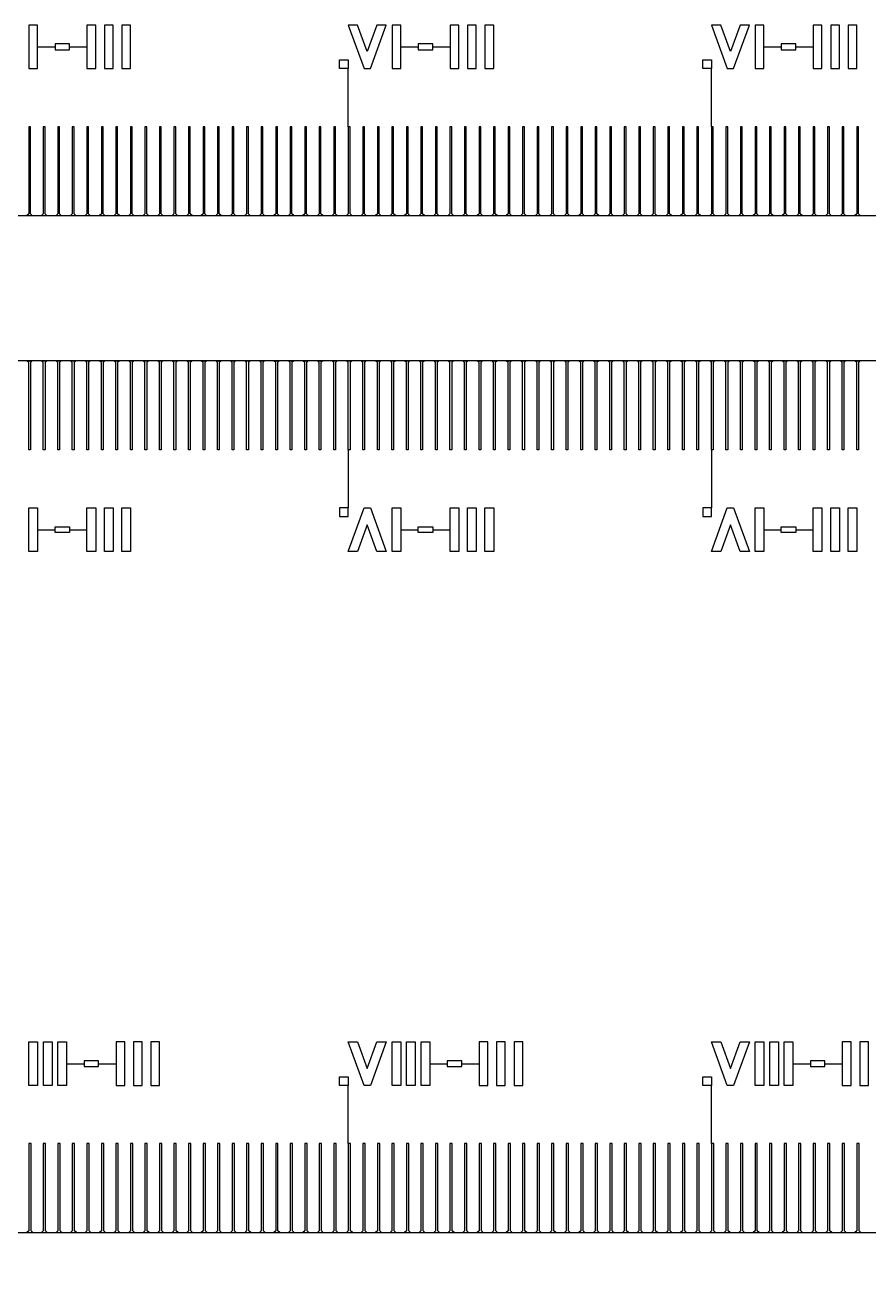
# Model space of a CAD drawing. Extents: x 135699 to 160699, y 112501 to 137501.
# Drawn here: x 147338.4 to 147628.9, y 124836 to 125266.9 of the extents above; entities that cross this region are included whole.
import ezdxf

# ---------------------------------------------------------------- set-up
doc = ezdxf.new("R2010")
doc.units = 13
doc.layers.add('0.6', color=7, linetype='Continuous', true_color=0x00f000)
doc.layers.add('Write', color=7, linetype='Continuous', true_color=0x839eaa)
doc.layers.add('0.8', color=30, linetype='Continuous')
doc.layers.add('Main', color=140, linetype='Continuous')

msp = doc.modelspace()

# ---------------------------------------------------------------- linework, layer by layer
for p, q in [((147342.73, 125259.41), (147348.73, 125259.41)), ((147353.73, 125259.41), (147359.73, 125259.41)), ((147467.73, 125259.41), (147473.73, 125259.41)), ((147478.73, 125259.41), (147484.73, 125259.41)), ((147592.73, 125259.41), (147598.73, 125259.41)), ((147603.73, 125259.41), (147609.73, 125259.41)), ((147449.68, 125231.91), (147449.68, 125251.91)), ((147574.68, 125231.91), (147574.68, 125251.91)), ((147449.68, 125120.71), (147449.68, 125100.71)), ((147574.68, 125120.71), (147574.68, 125100.71)), ((147342.73, 125093.21), (147348.73, 125093.21)), ((147353.73, 125093.21), (147359.73, 125093.21)), ((147467.73, 125093.21), (147473.73, 125093.21)), ((147478.73, 125093.21), (147484.73, 125093.21)), ((147592.73, 125093.21), (147598.73, 125093.21)), ((147603.73, 125093.21), (147609.73, 125093.21)), ((147352.73, 124909.41), (147358.73, 124909.41)), ((147363.73, 124909.41), (147369.73, 124909.41)), ((147477.73, 124909.41), (147483.73, 124909.41)), ((147488.73, 124909.41), (147494.73, 124909.41)), ((147602.73, 124909.41), (147608.73, 124909.41)), ((147613.73, 124909.41), (147619.73, 124909.41)), ((147449.68, 124881.91), (147449.68, 124901.91)), ((147574.68, 124881.91), (147574.68, 124901.91))]:
    msp.add_line(p, q)
at = {"layer": '0.6'}
for points in [[(147340.88, 125201.31), (147340.28, 125201.91), (147340.28, 125231.91), (147339.68, 125231.91), (147339.68, 125201.91), (147339.08, 125201.31)], [(147345.88, 125201.31), (147345.28, 125201.91), (147345.28, 125231.91), (147344.68, 125231.91), (147344.68, 125201.91), (147344.08, 125201.31)], [(147350.88, 125201.31), (147350.28, 125201.91), (147350.28, 125231.91), (147349.68, 125231.91), (147349.68, 125201.91), (147349.08, 125201.31)], [(147355.88, 125201.31), (147355.28, 125201.91), (147355.28, 125231.91), (147354.68, 125231.91), (147354.68, 125201.91), (147354.08, 125201.31)], [(147360.88, 125201.31), (147360.28, 125201.91), (147360.28, 125231.91), (147359.68, 125231.91), (147359.68, 125201.91), (147359.08, 125201.31)], [(147365.88, 125201.31), (147365.28, 125201.91), (147365.28, 125231.91), (147364.68, 125231.91), (147364.68, 125201.91), (147364.08, 125201.31)], [(147370.88, 125201.31), (147370.28, 125201.91), (147370.28, 125231.91), (147369.68, 125231.91), (147369.68, 125201.91), (147369.08, 125201.31)], [(147375.88, 125201.31), (147375.28, 125201.91), (147375.28, 125231.91), (147374.68, 125231.91), (147374.68, 125201.91), (147374.08, 125201.31)], [(147380.88, 125201.31), (147380.28, 125201.91), (147380.28, 125231.91), (147379.68, 125231.91), (147379.68, 125201.91), (147379.08, 125201.31)], [(147385.88, 125201.31), (147385.28, 125201.91), (147385.28, 125231.91), (147384.68, 125231.91), (147384.68, 125201.91), (147384.08, 125201.31)], [(147390.88, 125201.31), (147390.28, 125201.91), (147390.28, 125231.91), (147389.68, 125231.91), (147389.68, 125201.91), (147389.08, 125201.31)], [(147395.88, 125201.31), (147395.28, 125201.91), (147395.28, 125231.91), (147394.68, 125231.91), (147394.68, 125201.91), (147394.08, 125201.31)], [(147400.88, 125201.31), (147400.28, 125201.91), (147400.28, 125231.91), (147399.68, 125231.91), (147399.68, 125201.91), (147399.08, 125201.31)], [(147405.88, 125201.31), (147405.28, 125201.91), (147405.28, 125231.91), (147404.68, 125231.91), (147404.68, 125201.91), (147404.08, 125201.31)], [(147410.88, 125201.31), (147410.28, 125201.91), (147410.28, 125231.91), (147409.68, 125231.91), (147409.68, 125201.91), (147409.08, 125201.31)], [(147415.88, 125201.31), (147415.28, 125201.91), (147415.28, 125231.91), (147414.68, 125231.91), (147414.68, 125201.91), (147414.08, 125201.31)], [(147420.88, 125201.31), (147420.28, 125201.91), (147420.28, 125231.91), (147419.68, 125231.91), (147419.68, 125201.91), (147419.08, 125201.31)], [(147425.88, 125201.31), (147425.28, 125201.91), (147425.28, 125231.91), (147424.68, 125231.91), (147424.68, 125201.91), (147424.08, 125201.31)], [(147430.88, 125201.31), (147430.28, 125201.91), (147430.28, 125231.91), (147429.68, 125231.91), (147429.68, 125201.91), (147429.08, 125201.31)], [(147435.88, 125201.31), (147435.28, 125201.91), (147435.28, 125231.91), (147434.68, 125231.91), (147434.68, 125201.91), (147434.08, 125201.31)], [(147440.88, 125201.31), (147440.28, 125201.91), (147440.28, 125231.91), (147439.68, 125231.91), (147439.68, 125201.91), (147439.08, 125201.31)], [(147445.88, 125201.31), (147445.28, 125201.91), (147445.28, 125231.91), (147444.68, 125231.91), (147444.68, 125201.91), (147444.08, 125201.31)], [(147450.88, 125201.31), (147450.28, 125201.91), (147450.28, 125231.91), (147449.68, 125231.91), (147449.68, 125201.91), (147449.08, 125201.31)], [(147455.88, 125201.31), (147455.28, 125201.91), (147455.28, 125231.91), (147454.68, 125231.91), (147454.68, 125201.91), (147454.08, 125201.31)], [(147460.88, 125201.31), (147460.28, 125201.91), (147460.28, 125231.91), (147459.68, 125231.91), (147459.68, 125201.91), (147459.08, 125201.31)], [(147465.88, 125201.31), (147465.28, 125201.91), (147465.28, 125231.91), (147464.68, 125231.91), (147464.68, 125201.91), (147464.08, 125201.31)], [(147470.88, 125201.31), (147470.28, 125201.91), (147470.28, 125231.91), (147469.68, 125231.91), (147469.68, 125201.91), (147469.08, 125201.31)], [(147475.88, 125201.31), (147475.28, 125201.91), (147475.28, 125231.91), (147474.68, 125231.91), (147474.68, 125201.91), (147474.08, 125201.31)], [(147480.88, 125201.31), (147480.28, 125201.91), (147480.28, 125231.91), (147479.68, 125231.91), (147479.68, 125201.91), (147479.08, 125201.31)], [(147485.88, 125201.31), (147485.28, 125201.91), (147485.28, 125231.91), (147484.68, 125231.91), (147484.68, 125201.91), (147484.08, 125201.31)], [(147490.88, 125201.31), (147490.28, 125201.91), (147490.28, 125231.91), (147489.68, 125231.91), (147489.68, 125201.91), (147489.08, 125201.31)], [(147495.88, 125201.31), (147495.28, 125201.91), (147495.28, 125231.91), (147494.68, 125231.91), (147494.68, 125201.91), (147494.08, 125201.31)], [(147500.88, 125201.31), (147500.28, 125201.91), (147500.28, 125231.91), (147499.68, 125231.91), (147499.68, 125201.91), (147499.08, 125201.31)], [(147505.88, 125201.31), (147505.28, 125201.91), (147505.28, 125231.91), (147504.68, 125231.91), (147504.68, 125201.91), (147504.08, 125201.31)], [(147510.88, 125201.31), (147510.28, 125201.91), (147510.28, 125231.91), (147509.68, 125231.91), (147509.68, 125201.91), (147509.08, 125201.31)], [(147515.88, 125201.31), (147515.28, 125201.91), (147515.28, 125231.91), (147514.68, 125231.91), (147514.68, 125201.91), (147514.08, 125201.31)], [(147520.88, 125201.31), (147520.28, 125201.91), (147520.28, 125231.91), (147519.68, 125231.91), (147519.68, 125201.91), (147519.08, 125201.31)], [(147525.88, 125201.31), (147525.28, 125201.91), (147525.28, 125231.91), (147524.68, 125231.91), (147524.68, 125201.91), (147524.08, 125201.31)], [(147530.88, 125201.31), (147530.28, 125201.91), (147530.28, 125231.91), (147529.68, 125231.91), (147529.68, 125201.91), (147529.08, 125201.31)], [(147535.88, 125201.31), (147535.28, 125201.91), (147535.28, 125231.91), (147534.68, 125231.91), (147534.68, 125201.91), (147534.08, 125201.31)], [(147540.88, 125201.31), (147540.28, 125201.91), (147540.28, 125231.91), (147539.68, 125231.91), (147539.68, 125201.91), (147539.08, 125201.31)], [(147545.88, 125201.31), (147545.28, 125201.91), (147545.28, 125231.91), (147544.68, 125231.91), (147544.68, 125201.91), (147544.08, 125201.31)], [(147550.88, 125201.31), (147550.28, 125201.91), (147550.28, 125231.91), (147549.68, 125231.91), (147549.68, 125201.91), (147549.08, 125201.31)], [(147555.88, 125201.31), (147555.28, 125201.91), (147555.28, 125231.91), (147554.68, 125231.91), (147554.68, 125201.91), (147554.08, 125201.31)], [(147560.88, 125201.31), (147560.28, 125201.91), (147560.28, 125231.91), (147559.68, 125231.91), (147559.68, 125201.91), (147559.08, 125201.31)], [(147565.88, 125201.31), (147565.28, 125201.91), (147565.28, 125231.91), (147564.68, 125231.91), (147564.68, 125201.91), (147564.08, 125201.31)], [(147570.88, 125201.31), (147570.28, 125201.91), (147570.28, 125231.91), (147569.68, 125231.91), (147569.68, 125201.91), (147569.08, 125201.31)], [(147575.88, 125201.31), (147575.28, 125201.91), (147575.28, 125231.91), (147574.68, 125231.91), (147574.68, 125201.91), (147574.08, 125201.31)], [(147580.88, 125201.31), (147580.28, 125201.91), (147580.28, 125231.91), (147579.68, 125231.91), (147579.68, 125201.91), (147579.08, 125201.31)], [(147585.88, 125201.31), (147585.28, 125201.91), (147585.28, 125231.91), (147584.68, 125231.91), (147584.68, 125201.91), (147584.08, 125201.31)], [(147590.88, 125201.31), (147590.28, 125201.91), (147590.28, 125231.91), (147589.68, 125231.91), (147589.68, 125201.91), (147589.08, 125201.31)], [(147595.88, 125201.31), (147595.28, 125201.91), (147595.28, 125231.91), (147594.68, 125231.91), (147594.68, 125201.91), (147594.08, 125201.31)], [(147600.88, 125201.31), (147600.28, 125201.91), (147600.28, 125231.91), (147599.68, 125231.91), (147599.68, 125201.91), (147599.08, 125201.31)], [(147605.88, 125201.31), (147605.28, 125201.91), (147605.28, 125231.91), (147604.68, 125231.91), (147604.68, 125201.91), (147604.08, 125201.31)], [(147610.88, 125201.31), (147610.28, 125201.91), (147610.28, 125231.91), (147609.68, 125231.91), (147609.68, 125201.91), (147609.08, 125201.31)], [(147615.88, 125201.31), (147615.28, 125201.91), (147615.28, 125231.91), (147614.68, 125231.91), (147614.68, 125201.91), (147614.08, 125201.31)], [(147620.88, 125201.31), (147620.28, 125201.91), (147620.28, 125231.91), (147619.68, 125231.91), (147619.68, 125201.91), (147619.08, 125201.31)], [(147625.88, 125201.31), (147625.28, 125201.91), (147625.28, 125231.91), (147624.68, 125231.91), (147624.68, 125201.91), (147624.08, 125201.31)], [(147340.88, 125151.31), (147340.28, 125150.71), (147340.28, 125120.71), (147339.68, 125120.71), (147339.68, 125150.71), (147339.08, 125151.31)], [(147345.88, 125151.31), (147345.28, 125150.71), (147345.28, 125120.71), (147344.68, 125120.71), (147344.68, 125150.71), (147344.08, 125151.31)], [(147350.88, 125151.31), (147350.28, 125150.71), (147350.28, 125120.71), (147349.68, 125120.71), (147349.68, 125150.71), (147349.08, 125151.31)], [(147355.88, 125151.31), (147355.28, 125150.71), (147355.28, 125120.71), (147354.68, 125120.71), (147354.68, 125150.71), (147354.08, 125151.31)], [(147360.88, 125151.31), (147360.28, 125150.71), (147360.28, 125120.71), (147359.68, 125120.71), (147359.68, 125150.71), (147359.08, 125151.31)], [(147365.88, 125151.31), (147365.28, 125150.71), (147365.28, 125120.71), (147364.68, 125120.71), (147364.68, 125150.71), (147364.08, 125151.31)], [(147370.88, 125151.31), (147370.28, 125150.71), (147370.28, 125120.71), (147369.68, 125120.71), (147369.68, 125150.71), (147369.08, 125151.31)], [(147375.88, 125151.31), (147375.28, 125150.71), (147375.28, 125120.71), (147374.68, 125120.71), (147374.68, 125150.71), (147374.08, 125151.31)], [(147380.88, 125151.31), (147380.28, 125150.71), (147380.28, 125120.71), (147379.68, 125120.71), (147379.68, 125150.71), (147379.08, 125151.31)], [(147385.88, 125151.31), (147385.28, 125150.71), (147385.28, 125120.71), (147384.68, 125120.71), (147384.68, 125150.71), (147384.08, 125151.31)], [(147390.88, 125151.31), (147390.28, 125150.71), (147390.28, 125120.71), (147389.68, 125120.71), (147389.68, 125150.71), (147389.08, 125151.31)], [(147395.88, 125151.31), (147395.28, 125150.71), (147395.28, 125120.71), (147394.68, 125120.71), (147394.68, 125150.71), (147394.08, 125151.31)], [(147400.88, 125151.31), (147400.28, 125150.71), (147400.28, 125120.71), (147399.68, 125120.71), (147399.68, 125150.71), (147399.08, 125151.31)], [(147405.88, 125151.31), (147405.28, 125150.71), (147405.28, 125120.71), (147404.68, 125120.71), (147404.68, 125150.71), (147404.08, 125151.31)], [(147410.88, 125151.31), (147410.28, 125150.71), (147410.28, 125120.71), (147409.68, 125120.71), (147409.68, 125150.71), (147409.08, 125151.31)], [(147415.88, 125151.31), (147415.28, 125150.71), (147415.28, 125120.71), (147414.68, 125120.71), (147414.68, 125150.71), (147414.08, 125151.31)], [(147420.88, 125151.31), (147420.28, 125150.71), (147420.28, 125120.71), (147419.68, 125120.71), (147419.68, 125150.71), (147419.08, 125151.31)], [(147425.88, 125151.31), (147425.28, 125150.71), (147425.28, 125120.71), (147424.68, 125120.71), (147424.68, 125150.71), (147424.08, 125151.31)], [(147430.88, 125151.31), (147430.28, 125150.71), (147430.28, 125120.71), (147429.68, 125120.71), (147429.68, 125150.71), (147429.08, 125151.31)], [(147435.88, 125151.31), (147435.28, 125150.71), (147435.28, 125120.71), (147434.68, 125120.71), (147434.68, 125150.71), (147434.08, 125151.31)], [(147440.88, 125151.31), (147440.28, 125150.71), (147440.28, 125120.71), (147439.68, 125120.71), (147439.68, 125150.71), (147439.08, 125151.31)], [(147445.88, 125151.31), (147445.28, 125150.71), (147445.28, 125120.71), (147444.68, 125120.71), (147444.68, 125150.71), (147444.08, 125151.31)], [(147450.88, 125151.31), (147450.28, 125150.71), (147450.28, 125120.71), (147449.68, 125120.71), (147449.68, 125150.71), (147449.08, 125151.31)], [(147455.88, 125151.31), (147455.28, 125150.71), (147455.28, 125120.71), (147454.68, 125120.71), (147454.68, 125150.71), (147454.08, 125151.31)], [(147460.88, 125151.31), (147460.28, 125150.71), (147460.28, 125120.71), (147459.68, 125120.71), (147459.68, 125150.71), (147459.08, 125151.31)], [(147465.88, 125151.31), (147465.28, 125150.71), (147465.28, 125120.71), (147464.68, 125120.71), (147464.68, 125150.71), (147464.08, 125151.31)], [(147470.88, 125151.31), (147470.28, 125150.71), (147470.28, 125120.71), (147469.68, 125120.71), (147469.68, 125150.71), (147469.08, 125151.31)], [(147475.88, 125151.31), (147475.28, 125150.71), (147475.28, 125120.71), (147474.68, 125120.71), (147474.68, 125150.71), (147474.08, 125151.31)], [(147480.88, 125151.31), (147480.28, 125150.71), (147480.28, 125120.71), (147479.68, 125120.71), (147479.68, 125150.71), (147479.08, 125151.31)], [(147485.88, 125151.31), (147485.28, 125150.71), (147485.28, 125120.71), (147484.68, 125120.71), (147484.68, 125150.71), (147484.08, 125151.31)], [(147490.88, 125151.31), (147490.28, 125150.71), (147490.28, 125120.71), (147489.68, 125120.71), (147489.68, 125150.71), (147489.08, 125151.31)], [(147495.88, 125151.31), (147495.28, 125150.71), (147495.28, 125120.71), (147494.68, 125120.71), (147494.68, 125150.71), (147494.08, 125151.31)], [(147500.88, 125151.31), (147500.28, 125150.71), (147500.28, 125120.71), (147499.68, 125120.71), (147499.68, 125150.71), (147499.08, 125151.31)], [(147505.88, 125151.31), (147505.28, 125150.71), (147505.28, 125120.71), (147504.68, 125120.71), (147504.68, 125150.71), (147504.08, 125151.31)], [(147510.88, 125151.31), (147510.28, 125150.71), (147510.28, 125120.71), (147509.68, 125120.71), (147509.68, 125150.71), (147509.08, 125151.31)], [(147515.88, 125151.31), (147515.28, 125150.71), (147515.28, 125120.71), (147514.68, 125120.71), (147514.68, 125150.71), (147514.08, 125151.31)], [(147520.88, 125151.31), (147520.28, 125150.71), (147520.28, 125120.71), (147519.68, 125120.71), (147519.68, 125150.71), (147519.08, 125151.31)], [(147525.88, 125151.31), (147525.28, 125150.71), (147525.28, 125120.71), (147524.68, 125120.71), (147524.68, 125150.71), (147524.08, 125151.31)], [(147530.88, 125151.31), (147530.28, 125150.71), (147530.28, 125120.71), (147529.68, 125120.71), (147529.68, 125150.71), (147529.08, 125151.31)], [(147535.88, 125151.31), (147535.28, 125150.71), (147535.28, 125120.71), (147534.68, 125120.71), (147534.68, 125150.71), (147534.08, 125151.31)], [(147540.88, 125151.31), (147540.28, 125150.71), (147540.28, 125120.71), (147539.68, 125120.71), (147539.68, 125150.71), (147539.08, 125151.31)], [(147545.88, 125151.31), (147545.28, 125150.71), (147545.28, 125120.71), (147544.68, 125120.71), (147544.68, 125150.71), (147544.08, 125151.31)], [(147550.88, 125151.31), (147550.28, 125150.71), (147550.28, 125120.71), (147549.68, 125120.71), (147549.68, 125150.71), (147549.08, 125151.31)], [(147555.88, 125151.31), (147555.28, 125150.71), (147555.28, 125120.71), (147554.68, 125120.71), (147554.68, 125150.71), (147554.08, 125151.31)], [(147560.88, 125151.31), (147560.28, 125150.71), (147560.28, 125120.71), (147559.68, 125120.71), (147559.68, 125150.71), (147559.08, 125151.31)], [(147565.88, 125151.31), (147565.28, 125150.71), (147565.28, 125120.71), (147564.68, 125120.71), (147564.68, 125150.71), (147564.08, 125151.31)], [(147570.88, 125151.31), (147570.28, 125150.71), (147570.28, 125120.71), (147569.68, 125120.71), (147569.68, 125150.71), (147569.08, 125151.31)], [(147575.88, 125151.31), (147575.28, 125150.71), (147575.28, 125120.71), (147574.68, 125120.71), (147574.68, 125150.71), (147574.08, 125151.31)], [(147580.88, 125151.31), (147580.28, 125150.71), (147580.28, 125120.71), (147579.68, 125120.71), (147579.68, 125150.71), (147579.08, 125151.31)], [(147585.88, 125151.31), (147585.28, 125150.71), (147585.28, 125120.71), (147584.68, 125120.71), (147584.68, 125150.71), (147584.08, 125151.31)], [(147590.88, 125151.31), (147590.28, 125150.71), (147590.28, 125120.71), (147589.68, 125120.71), (147589.68, 125150.71), (147589.08, 125151.31)], [(147595.88, 125151.31), (147595.28, 125150.71), (147595.28, 125120.71), (147594.68, 125120.71), (147594.68, 125150.71), (147594.08, 125151.31)], [(147600.88, 125151.31), (147600.28, 125150.71), (147600.28, 125120.71), (147599.68, 125120.71), (147599.68, 125150.71), (147599.08, 125151.31)], [(147605.88, 125151.31), (147605.28, 125150.71), (147605.28, 125120.71), (147604.68, 125120.71), (147604.68, 125150.71), (147604.08, 125151.31)], [(147610.88, 125151.31), (147610.28, 125150.71), (147610.28, 125120.71), (147609.68, 125120.71), (147609.68, 125150.71), (147609.08, 125151.31)], [(147615.88, 125151.31), (147615.28, 125150.71), (147615.28, 125120.71), (147614.68, 125120.71), (147614.68, 125150.71), (147614.08, 125151.31)], [(147620.88, 125151.31), (147620.28, 125150.71), (147620.28, 125120.71), (147619.68, 125120.71), (147619.68, 125150.71), (147619.08, 125151.31)], [(147625.88, 125151.31), (147625.28, 125150.71), (147625.28, 125120.71), (147624.68, 125120.71), (147624.68, 125150.71), (147624.08, 125151.31)]]:
    msp.add_lwpolyline(points, close=True, dxfattribs=at)
at = {"layer": '0.8'}
for points in [[(147341.08, 124851.31), (147340.48, 124851.91), (147340.48, 124881.91), (147339.68, 124881.91), (147339.68, 124851.91), (147339.08, 124851.31)], [(147346.08, 124851.31), (147345.48, 124851.91), (147345.48, 124881.91), (147344.68, 124881.91), (147344.68, 124851.91), (147344.08, 124851.31)], [(147351.08, 124851.31), (147350.48, 124851.91), (147350.48, 124881.91), (147349.68, 124881.91), (147349.68, 124851.91), (147349.08, 124851.31)], [(147356.08, 124851.31), (147355.48, 124851.91), (147355.48, 124881.91), (147354.68, 124881.91), (147354.68, 124851.91), (147354.08, 124851.31)], [(147361.08, 124851.31), (147360.48, 124851.91), (147360.48, 124881.91), (147359.68, 124881.91), (147359.68, 124851.91), (147359.08, 124851.31)], [(147366.08, 124851.31), (147365.48, 124851.91), (147365.48, 124881.91), (147364.68, 124881.91), (147364.68, 124851.91), (147364.08, 124851.31)], [(147371.08, 124851.31), (147370.48, 124851.91), (147370.48, 124881.91), (147369.68, 124881.91), (147369.68, 124851.91), (147369.08, 124851.31)], [(147376.08, 124851.31), (147375.48, 124851.91), (147375.48, 124881.91), (147374.68, 124881.91), (147374.68, 124851.91), (147374.08, 124851.31)], [(147381.08, 124851.31), (147380.48, 124851.91), (147380.48, 124881.91), (147379.68, 124881.91), (147379.68, 124851.91), (147379.08, 124851.31)], [(147386.08, 124851.31), (147385.48, 124851.91), (147385.48, 124881.91), (147384.68, 124881.91), (147384.68, 124851.91), (147384.08, 124851.31)], [(147391.08, 124851.31), (147390.48, 124851.91), (147390.48, 124881.91), (147389.68, 124881.91), (147389.68, 124851.91), (147389.08, 124851.31)], [(147396.08, 124851.31), (147395.48, 124851.91), (147395.48, 124881.91), (147394.68, 124881.91), (147394.68, 124851.91), (147394.08, 124851.31)], [(147401.08, 124851.31), (147400.48, 124851.91), (147400.48, 124881.91), (147399.68, 124881.91), (147399.68, 124851.91), (147399.08, 124851.31)], [(147406.08, 124851.31), (147405.48, 124851.91), (147405.48, 124881.91), (147404.68, 124881.91), (147404.68, 124851.91), (147404.08, 124851.31)], [(147411.08, 124851.31), (147410.48, 124851.91), (147410.48, 124881.91), (147409.68, 124881.91), (147409.68, 124851.91), (147409.08, 124851.31)], [(147416.08, 124851.31), (147415.48, 124851.91), (147415.48, 124881.91), (147414.68, 124881.91), (147414.68, 124851.91), (147414.08, 124851.31)], [(147421.08, 124851.31), (147420.48, 124851.91), (147420.48, 124881.91), (147419.68, 124881.91), (147419.68, 124851.91), (147419.08, 124851.31)], [(147426.08, 124851.31), (147425.48, 124851.91), (147425.48, 124881.91), (147424.68, 124881.91), (147424.68, 124851.91), (147424.08, 124851.31)], [(147431.08, 124851.31), (147430.48, 124851.91), (147430.48, 124881.91), (147429.68, 124881.91), (147429.68, 124851.91), (147429.08, 124851.31)], [(147436.08, 124851.31), (147435.48, 124851.91), (147435.48, 124881.91), (147434.68, 124881.91), (147434.68, 124851.91), (147434.08, 124851.31)], [(147441.08, 124851.31), (147440.48, 124851.91), (147440.48, 124881.91), (147439.68, 124881.91), (147439.68, 124851.91), (147439.08, 124851.31)], [(147446.08, 124851.31), (147445.48, 124851.91), (147445.48, 124881.91), (147444.68, 124881.91), (147444.68, 124851.91), (147444.08, 124851.31)], [(147451.08, 124851.31), (147450.48, 124851.91), (147450.48, 124881.91), (147449.68, 124881.91), (147449.68, 124851.91), (147449.08, 124851.31)], [(147456.08, 124851.31), (147455.48, 124851.91), (147455.48, 124881.91), (147454.68, 124881.91), (147454.68, 124851.91), (147454.08, 124851.31)], [(147461.08, 124851.31), (147460.48, 124851.91), (147460.48, 124881.91), (147459.68, 124881.91), (147459.68, 124851.91), (147459.08, 124851.31)], [(147466.08, 124851.31), (147465.48, 124851.91), (147465.48, 124881.91), (147464.68, 124881.91), (147464.68, 124851.91), (147464.08, 124851.31)], [(147471.08, 124851.31), (147470.48, 124851.91), (147470.48, 124881.91), (147469.68, 124881.91), (147469.68, 124851.91), (147469.08, 124851.31)], [(147476.08, 124851.31), (147475.48, 124851.91), (147475.48, 124881.91), (147474.68, 124881.91), (147474.68, 124851.91), (147474.08, 124851.31)], [(147481.08, 124851.31), (147480.48, 124851.91), (147480.48, 124881.91), (147479.68, 124881.91), (147479.68, 124851.91), (147479.08, 124851.31)], [(147486.08, 124851.31), (147485.48, 124851.91), (147485.48, 124881.91), (147484.68, 124881.91), (147484.68, 124851.91), (147484.08, 124851.31)], [(147491.08, 124851.31), (147490.48, 124851.91), (147490.48, 124881.91), (147489.68, 124881.91), (147489.68, 124851.91), (147489.08, 124851.31)], [(147496.08, 124851.31), (147495.48, 124851.91), (147495.48, 124881.91), (147494.68, 124881.91), (147494.68, 124851.91), (147494.08, 124851.31)], [(147501.08, 124851.31), (147500.48, 124851.91), (147500.48, 124881.91), (147499.68, 124881.91), (147499.68, 124851.91), (147499.08, 124851.31)], [(147506.08, 124851.31), (147505.48, 124851.91), (147505.48, 124881.91), (147504.68, 124881.91), (147504.68, 124851.91), (147504.08, 124851.31)], [(147511.08, 124851.31), (147510.48, 124851.91), (147510.48, 124881.91), (147509.68, 124881.91), (147509.68, 124851.91), (147509.08, 124851.31)], [(147516.08, 124851.31), (147515.48, 124851.91), (147515.48, 124881.91), (147514.68, 124881.91), (147514.68, 124851.91), (147514.08, 124851.31)], [(147521.08, 124851.31), (147520.48, 124851.91), (147520.48, 124881.91), (147519.68, 124881.91), (147519.68, 124851.91), (147519.08, 124851.31)], [(147526.08, 124851.31), (147525.48, 124851.91), (147525.48, 124881.91), (147524.68, 124881.91), (147524.68, 124851.91), (147524.08, 124851.31)], [(147531.08, 124851.31), (147530.48, 124851.91), (147530.48, 124881.91), (147529.68, 124881.91), (147529.68, 124851.91), (147529.08, 124851.31)], [(147536.08, 124851.31), (147535.48, 124851.91), (147535.48, 124881.91), (147534.68, 124881.91), (147534.68, 124851.91), (147534.08, 124851.31)], [(147541.08, 124851.31), (147540.48, 124851.91), (147540.48, 124881.91), (147539.68, 124881.91), (147539.68, 124851.91), (147539.08, 124851.31)], [(147546.08, 124851.31), (147545.48, 124851.91), (147545.48, 124881.91), (147544.68, 124881.91), (147544.68, 124851.91), (147544.08, 124851.31)], [(147551.08, 124851.31), (147550.48, 124851.91), (147550.48, 124881.91), (147549.68, 124881.91), (147549.68, 124851.91), (147549.08, 124851.31)], [(147556.08, 124851.31), (147555.48, 124851.91), (147555.48, 124881.91), (147554.68, 124881.91), (147554.68, 124851.91), (147554.08, 124851.31)], [(147561.08, 124851.31), (147560.48, 124851.91), (147560.48, 124881.91), (147559.68, 124881.91), (147559.68, 124851.91), (147559.08, 124851.31)], [(147566.08, 124851.31), (147565.48, 124851.91), (147565.48, 124881.91), (147564.68, 124881.91), (147564.68, 124851.91), (147564.08, 124851.31)], [(147571.08, 124851.31), (147570.48, 124851.91), (147570.48, 124881.91), (147569.68, 124881.91), (147569.68, 124851.91), (147569.08, 124851.31)], [(147576.08, 124851.31), (147575.48, 124851.91), (147575.48, 124881.91), (147574.68, 124881.91), (147574.68, 124851.91), (147574.08, 124851.31)], [(147581.08, 124851.31), (147580.48, 124851.91), (147580.48, 124881.91), (147579.68, 124881.91), (147579.68, 124851.91), (147579.08, 124851.31)], [(147586.08, 124851.31), (147585.48, 124851.91), (147585.48, 124881.91), (147584.68, 124881.91), (147584.68, 124851.91), (147584.08, 124851.31)], [(147591.08, 124851.31), (147590.48, 124851.91), (147590.48, 124881.91), (147589.68, 124881.91), (147589.68, 124851.91), (147589.08, 124851.31)], [(147596.08, 124851.31), (147595.48, 124851.91), (147595.48, 124881.91), (147594.68, 124881.91), (147594.68, 124851.91), (147594.08, 124851.31)], [(147601.08, 124851.31), (147600.48, 124851.91), (147600.48, 124881.91), (147599.68, 124881.91), (147599.68, 124851.91), (147599.08, 124851.31)], [(147606.08, 124851.31), (147605.48, 124851.91), (147605.48, 124881.91), (147604.68, 124881.91), (147604.68, 124851.91), (147604.08, 124851.31)], [(147611.08, 124851.31), (147610.48, 124851.91), (147610.48, 124881.91), (147609.68, 124881.91), (147609.68, 124851.91), (147609.08, 124851.31)], [(147616.08, 124851.31), (147615.48, 124851.91), (147615.48, 124881.91), (147614.68, 124881.91), (147614.68, 124851.91), (147614.08, 124851.31)], [(147621.08, 124851.31), (147620.48, 124851.91), (147620.48, 124881.91), (147619.68, 124881.91), (147619.68, 124851.91), (147619.08, 124851.31)], [(147626.08, 124851.31), (147625.48, 124851.91), (147625.48, 124881.91), (147624.68, 124881.91), (147624.68, 124851.91), (147624.08, 124851.31)]]:
    msp.add_lwpolyline(points, close=True, dxfattribs=at)
at = {"layer": 'Main'}
for points in [[(150449.08, 125201.31, -0.414214), (150549.08, 125101.31), (150549.08, 124901.31, -0.414214), (150449.08, 124801.31), (145949.08, 124801.31, -0.414214), (145849.08, 124901.31), (145849.08, 125101.31, -0.414214), (145949.08, 125201.31)], [(150449.08, 125151.31), (145949.08, 125151.31, 0.414214), (145899.08, 125101.31), (145899.08, 124901.31, 0.414214), (145949.08, 124851.31), (150449.08, 124851.31, 0.414214), (150499.08, 124901.31), (150499.08, 125101.31, 0.414214)]]:
    msp.add_lwpolyline(points, format="xyb", close=True, dxfattribs=at)
at = {"layer": 'Write'}
for points in [[(147342.73, 125251.91), (147342.73, 125266.91), (147339.73, 125266.91), (147339.73, 125251.91)], [(147362.73, 125251.91), (147362.73, 125266.91), (147359.73, 125266.91), (147359.73, 125251.91)], [(147368.73, 125251.91), (147368.73, 125266.91), (147365.73, 125266.91), (147365.73, 125251.91)], [(147374.73, 125251.91), (147374.73, 125266.91), (147371.73, 125266.91), (147371.73, 125251.91)], [(147456.21, 125257.76), (147452.87, 125266.91), (147449.68, 125266.91), (147455.14, 125251.91), (147457.27, 125251.91), (147462.73, 125266.91), (147459.54, 125266.91)], [(147467.73, 125251.91), (147467.73, 125266.91), (147464.73, 125266.91), (147464.73, 125251.91)], [(147487.73, 125251.91), (147487.73, 125266.91), (147484.73, 125266.91), (147484.73, 125251.91)], [(147493.73, 125251.91), (147493.73, 125266.91), (147490.73, 125266.91), (147490.73, 125251.91)], [(147499.73, 125251.91), (147499.73, 125266.91), (147496.73, 125266.91), (147496.73, 125251.91)], [(147581.21, 125257.76), (147577.87, 125266.91), (147574.68, 125266.91), (147580.14, 125251.91), (147582.27, 125251.91), (147587.73, 125266.91), (147584.54, 125266.91)], [(147592.73, 125251.91), (147592.73, 125266.91), (147589.73, 125266.91), (147589.73, 125251.91)], [(147612.73, 125251.91), (147612.73, 125266.91), (147609.73, 125266.91), (147609.73, 125251.91)], [(147618.73, 125251.91), (147618.73, 125266.91), (147615.73, 125266.91), (147615.73, 125251.91)], [(147624.73, 125251.91), (147624.73, 125266.91), (147621.73, 125266.91), (147621.73, 125251.91)], [(147353.73, 125258.41), (147353.73, 125260.41), (147348.73, 125260.41), (147348.73, 125258.41)], [(147478.73, 125258.41), (147478.73, 125260.41), (147473.73, 125260.41), (147473.73, 125258.41)], [(147603.73, 125258.41), (147603.73, 125260.41), (147598.73, 125260.41), (147598.73, 125258.41)], [(147446.68, 125251.91), (147446.68, 125254.91), (147449.68, 125254.91), (147449.68, 125251.91)], [(147571.68, 125251.91), (147571.68, 125254.91), (147574.68, 125254.91), (147574.68, 125251.91)], [(147342.73, 125100.71), (147342.73, 125085.71), (147339.73, 125085.71), (147339.73, 125100.71)], [(147362.73, 125100.71), (147362.73, 125085.71), (147359.73, 125085.71), (147359.73, 125100.71)], [(147368.73, 125100.71), (147368.73, 125085.71), (147365.73, 125085.71), (147365.73, 125100.71)], [(147374.73, 125100.71), (147374.73, 125085.71), (147371.73, 125085.71), (147371.73, 125100.71)], [(147446.68, 125100.71), (147446.68, 125097.71), (147449.68, 125097.71), (147449.68, 125100.71)], [(147456.21, 125094.86), (147452.87, 125085.71), (147449.68, 125085.71), (147455.14, 125100.71), (147457.27, 125100.71), (147462.73, 125085.71), (147459.54, 125085.71)], [(147467.73, 125100.71), (147467.73, 125085.71), (147464.73, 125085.71), (147464.73, 125100.71)], [(147487.73, 125100.71), (147487.73, 125085.71), (147484.73, 125085.71), (147484.73, 125100.71)], [(147493.73, 125100.71), (147493.73, 125085.71), (147490.73, 125085.71), (147490.73, 125100.71)], [(147499.73, 125100.71), (147499.73, 125085.71), (147496.73, 125085.71), (147496.73, 125100.71)], [(147571.68, 125100.71), (147571.68, 125097.71), (147574.68, 125097.71), (147574.68, 125100.71)], [(147581.21, 125094.86), (147577.87, 125085.71), (147574.68, 125085.71), (147580.14, 125100.71), (147582.27, 125100.71), (147587.73, 125085.71), (147584.54, 125085.71)], [(147592.73, 125100.71), (147592.73, 125085.71), (147589.73, 125085.71), (147589.73, 125100.71)], [(147612.73, 125100.71), (147612.73, 125085.71), (147609.73, 125085.71), (147609.73, 125100.71)], [(147618.73, 125100.71), (147618.73, 125085.71), (147615.73, 125085.71), (147615.73, 125100.71)], [(147624.73, 125100.71), (147624.73, 125085.71), (147621.73, 125085.71), (147621.73, 125100.71)], [(147353.73, 125094.21), (147353.73, 125092.21), (147348.73, 125092.21), (147348.73, 125094.21)], [(147478.73, 125094.21), (147478.73, 125092.21), (147473.73, 125092.21), (147473.73, 125094.21)], [(147603.73, 125094.21), (147603.73, 125092.21), (147598.73, 125092.21), (147598.73, 125094.21)], [(147342.73, 124901.91), (147339.73, 124901.91), (147339.73, 124916.91), (147342.73, 124916.91)], [(147344.73, 124901.91), (147344.73, 124916.91), (147347.73, 124916.91), (147347.73, 124901.91)], [(147349.73, 124901.91), (147349.73, 124916.91), (147352.73, 124916.91), (147352.73, 124901.91)], [(147372.73, 124901.91), (147372.73, 124916.91), (147369.73, 124916.91), (147369.73, 124901.91)], [(147378.73, 124901.91), (147378.73, 124916.91), (147375.73, 124916.91), (147375.73, 124901.91)], [(147384.73, 124901.91), (147384.73, 124916.91), (147381.73, 124916.91), (147381.73, 124901.91)], [(147455.14, 124901.91), (147449.68, 124916.91), (147452.87, 124916.91), (147456.21, 124907.76), (147459.54, 124916.91), (147462.73, 124916.91), (147457.27, 124901.91)], [(147467.73, 124901.91), (147464.73, 124901.91), (147464.73, 124916.91), (147467.73, 124916.91)], [(147469.73, 124901.91), (147469.73, 124916.91), (147472.73, 124916.91), (147472.73, 124901.91)], [(147474.73, 124901.91), (147474.73, 124916.91), (147477.73, 124916.91), (147477.73, 124901.91)], [(147497.73, 124901.91), (147497.73, 124916.91), (147494.73, 124916.91), (147494.73, 124901.91)], [(147503.73, 124901.91), (147503.73, 124916.91), (147500.73, 124916.91), (147500.73, 124901.91)], [(147509.73, 124901.91), (147509.73, 124916.91), (147506.73, 124916.91), (147506.73, 124901.91)], [(147580.14, 124901.91), (147574.68, 124916.91), (147577.87, 124916.91), (147581.21, 124907.76), (147584.54, 124916.91), (147587.73, 124916.91), (147582.27, 124901.91)], [(147592.73, 124901.91), (147589.73, 124901.91), (147589.73, 124916.91), (147592.73, 124916.91)], [(147594.73, 124901.91), (147594.73, 124916.91), (147597.73, 124916.91), (147597.73, 124901.91)], [(147599.73, 124901.91), (147599.73, 124916.91), (147602.73, 124916.91), (147602.73, 124901.91)], [(147622.73, 124901.91), (147622.73, 124916.91), (147619.73, 124916.91), (147619.73, 124901.91)], [(147628.73, 124901.91), (147628.73, 124916.91), (147625.73, 124916.91), (147625.73, 124901.91)], [(147363.73, 124908.41), (147363.73, 124910.41), (147358.73, 124910.41), (147358.73, 124908.41)], [(147488.73, 124908.41), (147488.73, 124910.41), (147483.73, 124910.41), (147483.73, 124908.41)], [(147613.73, 124908.41), (147613.73, 124910.41), (147608.73, 124910.41), (147608.73, 124908.41)], [(147449.68, 124901.91), (147446.68, 124901.91), (147446.68, 124904.91), (147449.68, 124904.91)], [(147574.68, 124901.91), (147571.68, 124901.91), (147571.68, 124904.91), (147574.68, 124904.91)]]:
    msp.add_lwpolyline(points, close=True, dxfattribs=at)

doc.saveas('drawing.dxf')
